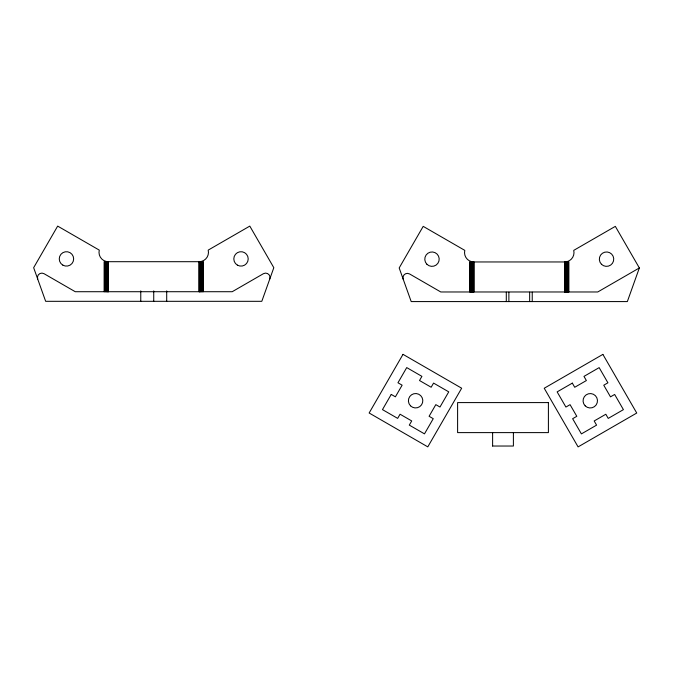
<?xml version="1.0" encoding="UTF-8"?>
<svg xmlns="http://www.w3.org/2000/svg" width="673" height="673" viewBox="0 0 673 673"><rect width="100%" height="100%" fill="white"/><g stroke="black" fill="none" stroke-linecap="round" stroke-linejoin="round"><path stroke-width="1.01" d="M564.664 291.973L564.664 261.957A9.355 9.355 0 0 0 573.733 250.373L615.332 226.364L639.35 267.955L627.345 301.58L411.195 301.58L399.182 267.955L423.199 226.364L464.799 250.373A9.355 9.355 0 0 0 473.868 261.957L473.868 291.973M639.35 267.955L597.75 291.973L440.781 291.973L409.588 273.961A4.408 4.408 0 0 0 403.22 279.27M492.569 446.031L513.398 446.031L513.398 432.588M568.878 291.973L568.878 261.957L469.653 261.957L469.653 291.973M568.298 261.957L568.298 291.973M567.734 261.957L567.734 291.973M567.196 261.957L567.196 291.973M566.691 261.957L566.691 291.973M566.237 261.957L566.237 291.973M565.816 261.957L565.816 291.973M565.463 261.957L565.463 291.973M565.16 261.957L565.16 291.973M564.925 261.957L564.925 291.973M564.765 261.957L564.765 291.973M532.234 292.2L532.234 301.58M529.659 292.2L529.659 301.58M508.881 292.2L508.881 301.58M506.298 292.2L506.298 301.58M492.611 432.588L492.611 446.031M473.775 261.957L473.775 291.973M473.607 261.957L473.607 291.973M473.371 261.957L473.371 291.973M473.077 261.957L473.077 291.973M472.715 261.957L472.715 291.973M472.303 261.957L472.303 291.973M471.84 261.957L471.84 291.973M471.336 261.957L471.336 291.973M470.797 261.957L470.797 291.973M470.234 261.957L470.234 291.973M203.347 291.712L203.347 261.696L104.122 261.696L104.122 291.712M202.766 261.696L202.766 291.712M202.203 261.696L202.203 291.712M201.664 261.696L201.664 291.712M201.16 261.696L201.16 291.712M200.697 261.696L200.697 291.712M200.285 261.696L200.285 291.712M199.923 261.696L199.923 291.712M199.629 261.696L199.629 291.712M199.393 261.696L199.393 291.712M199.225 261.696L199.225 291.712M199.132 291.712L199.132 261.696A9.355 9.355 0 0 0 208.201 250.112L249.801 226.103L273.818 267.694L261.805 301.319L45.655 301.319L33.65 267.694L57.668 226.103L99.268 250.112A9.355 9.355 0 0 0 108.336 261.696L108.336 291.712M166.702 290.896L166.702 301.319M153.73 290.896L153.73 301.319M140.766 290.896L140.766 301.319M108.235 261.696L108.235 291.712M108.075 261.696L108.075 291.712M107.84 261.696L107.84 291.712M107.537 261.696L107.537 291.712M107.184 261.696L107.184 291.712M106.763 261.696L106.763 291.712M106.309 261.696L106.309 291.712M105.804 261.696L105.804 291.712M105.266 261.696L105.266 291.712M104.702 261.696L104.702 291.712M37.688 279.009A4.408 4.408 0 0 1 44.048 273.701L75.25 291.712L232.219 291.712L263.412 273.701A4.408 4.408 0 0 1 269.78 279.009M403.009 354.351L369.141 413.003L427.792 446.872L461.661 388.212L403.009 354.351M391.24 394.428L382.474 409.613L397.659 418.379L400.056 414.215L411.708 420.936L409.302 425.1L424.486 433.866L433.252 418.682L429.096 416.284L435.818 404.633L439.974 407.039L448.748 391.854L433.563 383.088L431.157 387.244L419.515 380.523L421.912 376.358L406.728 367.593L397.962 382.777L402.126 385.183L395.396 396.826L391.24 394.428M602.882 354.385L544.23 388.245L578.09 446.897L636.742 413.037L602.882 354.385M572.328 383.122L557.143 391.888L565.909 407.064L570.073 404.666L576.795 416.309L572.639 418.715L581.405 433.9L596.581 425.134L594.183 420.97L605.826 414.248L608.232 418.404L623.417 409.638L614.651 394.462L610.487 396.86L603.765 385.208L607.921 382.811L599.155 367.626L583.979 376.392L586.376 380.556L574.725 387.278L572.328 383.122M548.402 402.589L457.606 402.589L457.606 432.613L548.402 432.613L548.402 402.589M237.409 265.145A7.201 7.201 0 0 0 248.211 258.903A7.201 7.201 0 0 0 237.409 252.669A7.201 7.201 0 0 0 237.409 265.145M62.858 265.145A7.201 7.201 0 0 0 73.66 258.903A7.201 7.201 0 0 0 62.858 252.669A7.201 7.201 0 0 0 62.858 265.145M426.901 264.262A7.201 7.201 0 0 0 438.947 261.031A7.201 7.201 0 0 0 430.131 252.207A7.201 7.201 0 0 0 426.901 264.262M601.452 264.262A7.201 7.201 0 0 0 613.498 261.031A7.201 7.201 0 0 0 604.682 252.207A7.201 7.201 0 0 0 601.452 264.262M585.182 405.861A7.201 7.201 0 0 0 597.237 402.631A7.201 7.201 0 0 0 588.412 393.806A7.201 7.201 0 0 0 585.182 405.861M410.513 405.827A7.201 7.201 0 0 0 422.568 402.597A7.201 7.201 0 0 0 413.744 393.772A7.201 7.201 0 0 0 410.513 405.827"/></g></svg>
